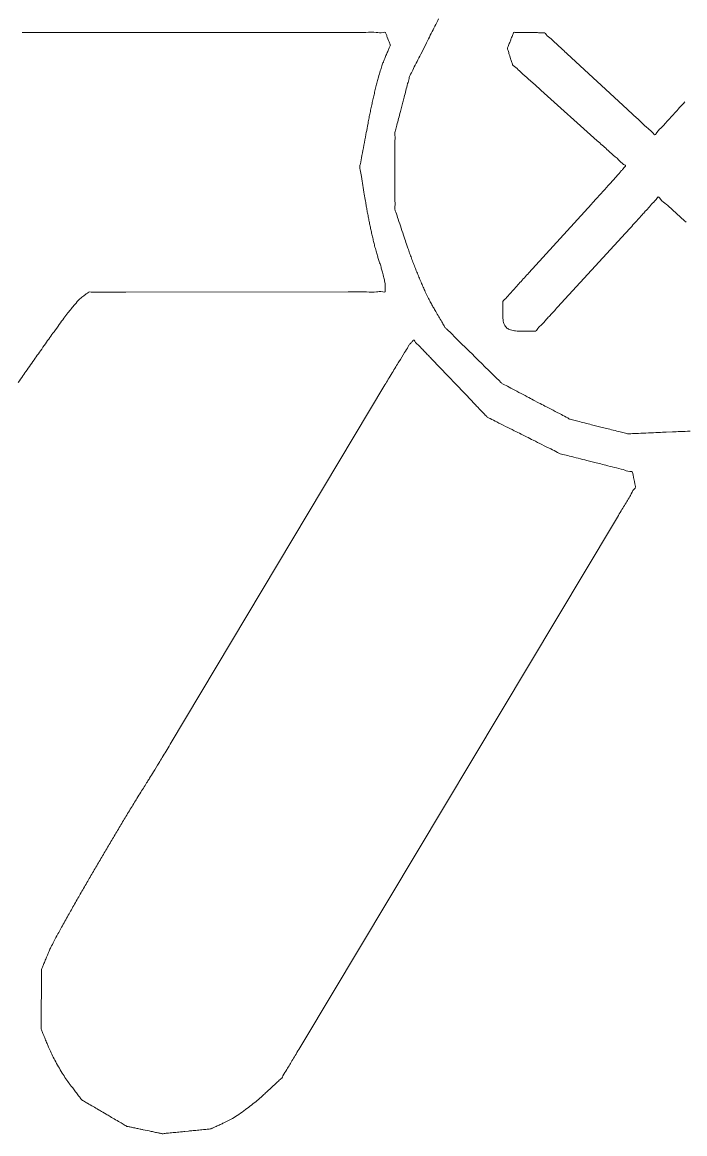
# Model space of a CAD drawing. Header units: millimetres. Extents: x 547 to 653, y 420 to 480.
# Drawn here: x 601.16 to 604.59, y 425.83 to 431.59 of the extents above; entities that cross this region are included whole.
import ezdxf

# ---------------------------------------------------------------- set-up
doc = ezdxf.new("R2010")
doc.units = ezdxf.units.MM

msp = doc.modelspace()

# ---------------------------------------------------------------- linework, layer by layer
at = {"color": 7, "linetype": 'Continuous', "lineweight": 15}
for p, q in [((602.8034, 431.5377), (601.1579, 431.5377)), ((603.7913, 431.5367), (603.7795, 431.5368)), ((603.0573, 431.496), (603.0507, 431.5132)), ((603.2501, 431.4757), (603.224, 431.4241)), ((603.6907, 431.4991), (603.6854, 431.4852)), ((603.6859, 431.4154), (603.6904, 431.4014)), ((604.2948, 431.1391), (603.9837, 431.4265)), ((603.8467, 431.2388), (604.1396, 430.9758)), ((603.1311, 431.175), (603.1185, 431.1266)), ((602.9479, 431.0509), (602.9511, 431.0678)), ((603.0905, 430.8341), (603.0905, 430.8045)), ((604.2426, 430.7949), (604.2392, 430.791)), ((604.1089, 430.6466), (603.7851, 430.2908)), ((604.3652, 430.5838), (604.3719, 430.5913)), ((603.9335, 430.1121), (604.2859, 430.4967)), ((603.1508, 430.439), (603.1557, 430.4246)), ((603.0397, 430.2174), (603.0397, 430.2238)), ((601.4837, 430.1769), (601.49, 430.1814)), ((601.6951, 430.1908), (602.8476, 430.1914)), ((603.6493, 430.0976), (603.6493, 430.082)), ((603.7514, 429.9883), (603.7691, 429.9883)), ((603.4866, 429.8734), (603.5085, 429.8519)), ((603.4904, 429.6248), (603.2825, 429.8423)), ((603.0385, 429.7097), (601.9249, 427.8456)), ((603.8092, 429.6312), (603.8355, 429.6174)), ((603.7723, 429.4404), (603.7443, 429.4544)), ((604.1373, 429.4963), (604.1869, 429.4838)), ((604.4969, 429.4645), (604.5289, 429.4659)), ((604.1347, 429.3052), (604.0861, 429.3176)), ((604.3321, 429.2093), (604.3281, 429.2292)), ((602.6179, 426.3065), (604.2232, 428.9892)), ((601.257, 426.5349), (601.2569, 426.5119)), ((601.5751, 425.9381), (601.5925, 425.9279)), ((602.2141, 425.8879), (602.2202, 425.8908)), ((601.7857, 425.8467), (601.8162, 425.8403)), ((602.0013, 425.8379), (602.0201, 425.8398))]:
    msp.add_line(p, q, dxfattribs=at)
for points in [[(603.3166, 431.6075), (603.3122, 431.5976), (603.3071, 431.5883), (603.3021, 431.5788)], [(602.8362, 431.5377), (602.8252, 431.5377), (602.8143, 431.5377), (602.8034, 431.5377)], [(602.8732, 431.5377), (602.8609, 431.5377), (602.8485, 431.5377), (602.8362, 431.5377)], [(602.9076, 431.5377), (602.8962, 431.5378), (602.8847, 431.5377), (602.8732, 431.5377)], [(602.9387, 431.5377), (602.9282, 431.5375), (602.9179, 431.5377), (602.9076, 431.5377)], [(602.9934, 431.5377), (602.9764, 431.5394), (602.9572, 431.5381), (602.9387, 431.5377)], [(603.0288, 431.5377), (603.0146, 431.5342), (603.0045, 431.5366), (602.9934, 431.5377)], [(603.0413, 431.5377), (603.0394, 431.5409), (603.0338, 431.539), (603.0288, 431.5377)], [(603.0423, 431.5353), (603.042, 431.5361), (603.0417, 431.537), (603.0413, 431.5377)], [(603.0446, 431.5291), (603.0438, 431.5311), (603.0429, 431.5331), (603.0423, 431.5353)], [(603.0477, 431.5212), (603.0467, 431.5238), (603.0457, 431.5265), (603.0446, 431.5291)], [(603.2833, 431.5416), (603.2771, 431.5291), (603.2708, 431.5167), (603.2645, 431.5043)], [(603.3021, 431.5788), (603.2957, 431.5665), (603.2895, 431.554), (603.2833, 431.5416)], [(603.7044, 431.5346), (603.7036, 431.5317), (603.7025, 431.5294), (603.7014, 431.5269)], [(603.7056, 431.5377), (603.7049, 431.5371), (603.7047, 431.5358), (603.7044, 431.5346)], [(603.7115, 431.5377), (603.7092, 431.5381), (603.7067, 431.5389), (603.7056, 431.5377)], [(603.7262, 431.5375), (603.7215, 431.5372), (603.7171, 431.5365), (603.7115, 431.5377)], [(603.7455, 431.5372), (603.739, 431.5374), (603.7324, 431.5378), (603.7262, 431.5375)], [(603.7647, 431.537), (603.7583, 431.5371), (603.752, 431.5371), (603.7455, 431.5372)], [(603.7795, 431.5368), (603.7745, 431.5369), (603.7696, 431.537), (603.7647, 431.537)], [(603.8061, 431.5365), (603.8012, 431.5366), (603.7962, 431.5366), (603.7913, 431.5367)], [(603.8253, 431.5363), (603.8189, 431.5363), (603.8125, 431.5364), (603.8061, 431.5365)], [(603.8445, 431.5361), (603.8382, 431.5363), (603.8317, 431.5363), (603.8253, 431.5363)], [(603.8593, 431.5359), (603.8542, 431.5356), (603.8494, 431.5359), (603.8445, 431.5361)], [(603.8652, 431.5358), (603.8634, 431.5363), (603.8613, 431.536), (603.8593, 431.5359)], [(603.8746, 431.5271), (603.8718, 431.5308), (603.8691, 431.5349), (603.8652, 431.5358)], [(603.0507, 431.5132), (603.0497, 431.5159), (603.0487, 431.5185), (603.0477, 431.5212)], [(603.0604, 431.4881), (603.0593, 431.4907), (603.0583, 431.4934), (603.0573, 431.496)], [(603.0634, 431.4801), (603.0625, 431.4828), (603.0614, 431.4854), (603.0604, 431.4881)], [(603.0658, 431.474), (603.0648, 431.476), (603.0642, 431.4781), (603.0634, 431.4801)], [(603.064, 431.465), (603.0654, 431.4672), (603.0671, 431.4694), (603.0667, 431.4715)], [(603.0667, 431.4715), (603.0666, 431.4723), (603.0661, 431.4732), (603.0658, 431.474)], [(603.2645, 431.5043), (603.2597, 431.4948), (603.2549, 431.4852), (603.2501, 431.4757)], [(603.6816, 431.4752), (603.6802, 431.4719), (603.6789, 431.4685), (603.6777, 431.4652)], [(603.6854, 431.4852), (603.6841, 431.4819), (603.6829, 431.4785), (603.6816, 431.4752)], [(603.6937, 431.5068), (603.6927, 431.5043), (603.6917, 431.5017), (603.6907, 431.4991)], [(603.6976, 431.5169), (603.6963, 431.5135), (603.695, 431.5102), (603.6937, 431.5068)], [(603.7014, 431.5269), (603.7, 431.5237), (603.6988, 431.5203), (603.6976, 431.5169)], [(603.9, 431.5037), (603.8913, 431.5109), (603.8823, 431.5173), (603.8746, 431.5271)], [(603.9368, 431.4697), (603.9246, 431.4812), (603.9126, 431.4933), (603.9, 431.5037)], [(603.0398, 431.4067), (603.0427, 431.4137), (603.0455, 431.4207), (603.0485, 431.4278)], [(603.0485, 431.4278), (603.0516, 431.4348), (603.0548, 431.4418), (603.0573, 431.4488)], [(603.0573, 431.4488), (603.0592, 431.4542), (603.0606, 431.4597), (603.064, 431.465)], [(603.224, 431.4241), (603.2178, 431.4117), (603.2115, 431.3992), (603.2052, 431.3868)], [(603.6736, 431.4544), (603.6735, 431.4533), (603.6741, 431.4523), (603.6746, 431.4512)], [(603.6747, 431.4575), (603.6742, 431.4564), (603.6736, 431.4554), (603.6736, 431.4544)], [(603.6746, 431.4512), (603.6757, 431.4486), (603.6763, 431.4461), (603.677, 431.4435)], [(603.6777, 431.4652), (603.6768, 431.4626), (603.6761, 431.46), (603.6747, 431.4575)], [(603.677, 431.4435), (603.678, 431.4401), (603.6791, 431.4367), (603.6802, 431.4333)], [(603.6802, 431.4333), (603.6813, 431.43), (603.6824, 431.4266), (603.6835, 431.4232)], [(603.6835, 431.4232), (603.6843, 431.4206), (603.6851, 431.418), (603.6859, 431.4154)], [(603.9596, 431.4487), (603.952, 431.4557), (603.9444, 431.4626), (603.9368, 431.4697)], [(603.9837, 431.4265), (603.9756, 431.4339), (603.9676, 431.4413), (603.9596, 431.4487)], [(603.0146, 431.3379), (603.0173, 431.3466), (603.02, 431.3554), (603.023, 431.3641)], [(603.023, 431.3641), (603.0253, 431.3708), (603.0277, 431.3774), (603.0303, 431.384)], [(603.0303, 431.384), (603.0312, 431.3861), (603.0321, 431.3883), (603.033, 431.3905)], [(603.033, 431.3905), (603.0353, 431.3959), (603.0376, 431.4013), (603.0398, 431.4067)], [(603.2052, 431.3868), (603.1989, 431.3744), (603.1925, 431.3621), (603.1864, 431.3496)], [(603.6904, 431.4014), (603.6914, 431.398), (603.6925, 431.3947), (603.6936, 431.3913)], [(603.6936, 431.3913), (603.6946, 431.3879), (603.6957, 431.3845), (603.6968, 431.3812)], [(603.6968, 431.3812), (603.6977, 431.3786), (603.6985, 431.376), (603.6993, 431.3734)], [(603.6993, 431.3734), (603.6996, 431.3723), (603.6998, 431.3712), (603.7003, 431.3703)], [(603.7003, 431.3703), (603.7019, 431.3664), (603.7061, 431.3641), (603.7099, 431.3616)], [(603.7099, 431.3616), (603.7201, 431.3548), (603.7277, 431.3464), (603.7358, 431.3383)], [(602.9989, 431.2817), (603.0011, 431.2899), (603.0033, 431.2981), (603.0055, 431.3063)], [(603.0055, 431.3063), (603.0084, 431.3169), (603.0115, 431.3274), (603.0146, 431.3379)], [(603.1634, 431.2987), (603.1613, 431.2896), (603.1588, 431.2808), (603.1564, 431.2718)], [(603.1662, 431.3095), (603.1649, 431.306), (603.1642, 431.3023), (603.1634, 431.2987)], [(603.1719, 431.3209), (603.1698, 431.3172), (603.1676, 431.3135), (603.1662, 431.3095)], [(603.1864, 431.3496), (603.1817, 431.34), (603.1772, 431.3303), (603.1719, 431.3209)], [(603.7358, 431.3383), (603.7477, 431.3266), (603.7608, 431.3157), (603.7735, 431.3045)], [(603.7735, 431.3045), (603.7813, 431.2976), (603.789, 431.2906), (603.7968, 431.2836)], [(602.9853, 431.2273), (602.9875, 431.2366), (602.9898, 431.2459), (602.9921, 431.2552)], [(602.9921, 431.2552), (602.9943, 431.264), (602.9966, 431.2729), (602.9989, 431.2817)], [(603.1564, 431.2718), (603.1532, 431.2602), (603.1503, 431.2485), (603.1473, 431.2369)], [(603.7968, 431.2836), (603.8049, 431.2762), (603.8132, 431.2689), (603.8214, 431.2615)], [(603.8214, 431.2615), (603.8298, 431.2539), (603.8383, 431.2463), (603.8467, 431.2388)], [(602.9731, 431.1748), (602.9751, 431.1836), (602.9771, 431.1925), (602.9792, 431.2014)], [(602.9792, 431.2014), (602.9812, 431.21), (602.9832, 431.2187), (602.9853, 431.2273)], [(603.1381, 431.2019), (603.1358, 431.1929), (603.1335, 431.184), (603.1311, 431.175)], [(603.1473, 431.2369), (603.1442, 431.2252), (603.1412, 431.2136), (603.1381, 431.2019)], [(602.9616, 431.121), (602.9634, 431.1299), (602.9653, 431.1388), (602.9672, 431.1477)], [(602.9672, 431.1477), (602.9691, 431.1568), (602.9711, 431.1658), (602.9731, 431.1748)], [(603.1185, 431.1266), (603.1155, 431.115), (603.1125, 431.1033), (603.1094, 431.0917)], [(604.3196, 431.1163), (604.3113, 431.1239), (604.303, 431.1315), (604.2948, 431.1391)], [(604.5664, 431.1475), (604.5577, 431.138), (604.549, 431.1284), (604.5403, 431.1189)], [(604.5932, 431.1769), (604.5843, 431.1671), (604.5754, 431.1573), (604.5664, 431.1475)], [(602.9511, 431.0678), (602.9528, 431.0766), (602.9544, 431.0855), (602.9562, 431.0943)], [(602.9562, 431.0943), (602.9579, 431.1032), (602.9597, 431.1121), (602.9616, 431.121)], [(603.1094, 431.0917), (603.1064, 431.08), (603.1032, 431.0684), (603.1003, 431.0567)], [(604.3436, 431.094), (604.3356, 431.1014), (604.3276, 431.1088), (604.3196, 431.1163)], [(604.3664, 431.073), (604.3588, 431.0802), (604.3512, 431.0871), (604.3436, 431.094)], [(604.4032, 431.039), (604.391, 431.0491), (604.3787, 431.0614), (604.3664, 431.073)], [(604.5156, 431.0919), (604.5023, 431.077), (604.4891, 431.061), (604.4757, 431.0482)], [(604.5403, 431.1189), (604.5321, 431.11), (604.5238, 431.1011), (604.5156, 431.0919)], [(602.94, 431.0086), (602.9426, 431.0227), (602.9453, 431.0368), (602.9479, 431.0509)], [(603.0905, 431.019), (603.0898, 431.0142), (603.0903, 431.0092), (603.0905, 431.0043)], [(603.0933, 431.0298), (603.0922, 431.0262), (603.091, 431.0227), (603.0905, 431.019)], [(603.1003, 431.0567), (603.0981, 431.0477), (603.096, 431.0387), (603.0933, 431.0298)], [(604.4286, 431.0156), (604.42, 431.0262), (604.4116, 431.0321), (604.4032, 431.039)], [(604.438, 431.0069), (604.435, 431.007), (604.4318, 431.0116), (604.4286, 431.0156)], [(604.4482, 431.0181), (604.4449, 431.0129), (604.4416, 431.0067), (604.438, 431.0069)], [(604.4757, 431.0482), (604.4665, 431.0394), (604.4572, 431.0321), (604.4482, 431.0181)], [(602.9193, 430.8985), (602.9224, 430.9168), (602.9261, 430.9352), (602.9296, 430.9535)], [(602.9296, 430.9535), (602.9332, 430.9719), (602.9365, 430.9902), (602.94, 431.0086)], [(603.0905, 430.9673), (603.0903, 430.9513), (603.0904, 430.9352), (603.0905, 430.9192)], [(603.0905, 431.0043), (603.0912, 430.9918), (603.0907, 430.9796), (603.0905, 430.9673)], [(604.1396, 430.9758), (604.148, 430.9682), (604.1564, 430.9606), (604.1649, 430.9531)], [(604.1649, 430.9531), (604.1731, 430.9457), (604.1814, 430.9383), (604.1895, 430.9309)], [(602.9114, 430.8562), (602.915, 430.8703), (602.917, 430.8844), (602.9193, 430.8985)], [(603.0905, 430.9192), (603.0906, 430.9031), (603.0905, 430.8871), (603.0905, 430.8711)], [(604.1895, 430.9309), (604.1972, 430.924), (604.2048, 430.917), (604.2128, 430.9101)], [(604.2128, 430.9101), (604.2258, 430.8988), (604.2399, 430.8876), (604.2505, 430.8762)], [(602.9082, 430.8392), (602.9082, 430.8449), (602.9099, 430.8505), (602.9114, 430.8562)], [(602.9105, 430.8251), (602.9095, 430.8298), (602.9082, 430.8345), (602.9082, 430.8392)], [(603.0905, 430.8711), (603.0905, 430.8588), (603.0905, 430.8464), (603.0905, 430.8341)], [(604.2505, 430.8762), (604.2577, 430.8684), (604.2633, 430.8605), (604.2764, 430.853)], [(604.2826, 430.8404), (604.279, 430.837), (604.2766, 430.8338), (604.2739, 430.8305)], [(604.2764, 430.853), (604.2812, 430.8502), (604.2871, 430.8475), (604.286, 430.8443)], [(604.286, 430.8443), (604.2856, 430.843), (604.284, 430.8417), (604.2826, 430.8404)], [(602.9164, 430.7898), (602.9147, 430.8016), (602.9132, 430.8133), (602.9105, 430.8251)], [(602.9241, 430.744), (602.9214, 430.7593), (602.9187, 430.7745), (602.9164, 430.7898)], [(603.0905, 430.8045), (603.0905, 430.7922), (603.0905, 430.7799), (603.0905, 430.7675)], [(604.2392, 430.791), (604.2338, 430.7849), (604.2284, 430.7789), (604.223, 430.7728)], [(604.2513, 430.8048), (604.2484, 430.8015), (604.2455, 430.7982), (604.2426, 430.7949)], [(604.2626, 430.8176), (604.2588, 430.8134), (604.2551, 430.8091), (604.2513, 430.8048)], [(604.2739, 430.8305), (604.2704, 430.8262), (604.2664, 430.8219), (604.2626, 430.8176)], [(602.9317, 430.6981), (602.9292, 430.7134), (602.9267, 430.7287), (602.9241, 430.744)], [(603.0905, 430.7675), (603.0905, 430.7515), (603.0906, 430.7355), (603.0905, 430.7194)], [(604.1961, 430.7429), (604.1841, 430.7296), (604.172, 430.7162), (604.1599, 430.7029)], [(604.223, 430.7728), (604.2141, 430.7629), (604.2051, 430.7529), (604.1961, 430.7429)], [(602.9376, 430.6628), (602.9356, 430.6746), (602.9336, 430.6863), (602.9317, 430.6981)], [(603.0905, 430.7194), (603.0904, 430.7034), (603.0902, 430.6873), (603.0905, 430.6714)], [(603.0905, 430.6714), (603.0907, 430.6591), (603.0912, 430.6468), (603.0905, 430.6344)], [(604.1355, 430.676), (604.1267, 430.6662), (604.1178, 430.6564), (604.1089, 430.6466)], [(604.1599, 430.7029), (604.1518, 430.6939), (604.1437, 430.6849), (604.1355, 430.676)], [(604.4322, 430.6581), (604.4378, 430.6637), (604.4435, 430.6687), (604.449, 430.6766)], [(604.449, 430.6766), (604.4512, 430.6798), (604.4534, 430.6834), (604.4557, 430.6841)], [(604.4557, 430.6841), (604.4593, 430.685), (604.4633, 430.6788), (604.4672, 430.6736)], [(604.4672, 430.6736), (604.4777, 430.6598), (604.4878, 430.6536), (604.498, 430.6457)], [(602.9399, 430.6487), (602.9391, 430.6534), (602.9383, 430.6581), (602.9376, 430.6628)], [(602.944, 430.6249), (602.9426, 430.6328), (602.9412, 430.6408), (602.9399, 430.6487)], [(602.9484, 430.6005), (602.9469, 430.6087), (602.9454, 430.6168), (602.944, 430.6249)], [(603.0905, 430.6344), (603.0902, 430.6294), (603.0897, 430.6244), (603.0905, 430.6196)], [(603.0905, 430.6196), (603.0913, 430.6146), (603.0934, 430.6099), (603.0953, 430.6051)], [(604.3719, 430.5913), (604.3775, 430.5975), (604.3831, 430.6037), (604.3887, 430.6098)], [(604.3887, 430.6098), (604.3959, 430.6178), (604.4032, 430.6257), (604.4104, 430.6339)], [(604.4104, 430.6339), (604.4177, 430.6422), (604.4249, 430.6507), (604.4322, 430.6581)], [(604.498, 430.6457), (604.5129, 430.6342), (604.5279, 430.619), (604.5429, 430.605)], [(602.9532, 430.5758), (602.9516, 430.584), (602.95, 430.5923), (602.9484, 430.6005)], [(602.9581, 430.5514), (602.9564, 430.5595), (602.9548, 430.5677), (602.9532, 430.5758)], [(602.9631, 430.5271), (602.9614, 430.5352), (602.9597, 430.5433), (602.9581, 430.5514)], [(603.0953, 430.6051), (603.1001, 430.5932), (603.1036, 430.5811), (603.1074, 430.569)], [(603.1074, 430.569), (603.1123, 430.5533), (603.1178, 430.5377), (603.1231, 430.5221)], [(604.318, 430.5318), (604.3269, 430.5416), (604.3358, 430.5514), (604.3447, 430.5612)], [(604.3447, 430.5612), (604.3516, 430.5688), (604.3584, 430.5763), (604.3652, 430.5838)], [(604.5429, 430.605), (604.5521, 430.5964), (604.5614, 430.5882), (604.5706, 430.5799)], [(604.5706, 430.5799), (604.5804, 430.5711), (604.5902, 430.5622), (604.5999, 430.5533)], [(602.9683, 430.5032), (602.9665, 430.5112), (602.9648, 430.5191), (602.9631, 430.5271)], [(602.974, 430.478), (602.972, 430.4864), (602.9701, 430.4948), (602.9683, 430.5032)], [(603.1231, 430.5221), (603.1284, 430.5065), (603.1336, 430.4908), (603.1388, 430.4751)], [(604.2859, 430.4967), (604.2966, 430.5084), (604.3073, 430.5201), (604.318, 430.5318)], [(602.9797, 430.4538), (602.9777, 430.4619), (602.9758, 430.4699), (602.974, 430.478)], [(602.9853, 430.431), (602.9834, 430.4386), (602.9815, 430.4462), (602.9797, 430.4538)], [(603.1388, 430.4751), (603.1428, 430.4631), (603.1468, 430.4511), (603.1508, 430.439)], [(602.9925, 430.4034), (602.99, 430.4126), (602.9876, 430.4218), (602.9853, 430.431)], [(602.9994, 430.3794), (602.997, 430.3874), (602.9947, 430.3954), (602.9925, 430.4034)], [(603.0057, 430.3598), (603.0035, 430.3663), (603.0014, 430.3728), (602.9994, 430.3794)], [(603.1557, 430.4246), (603.1585, 430.4161), (603.1614, 430.4077), (603.1644, 430.3992)], [(603.1644, 430.3992), (603.1674, 430.3905), (603.1706, 430.3817), (603.1738, 430.373)], [(603.0131, 430.3375), (603.0107, 430.345), (603.0081, 430.3524), (603.0057, 430.3598)], [(603.0199, 430.3153), (603.0177, 430.3228), (603.0155, 430.3302), (603.0131, 430.3375)], [(603.1738, 430.373), (603.177, 430.3641), (603.1803, 430.3552), (603.1837, 430.3463)], [(603.1837, 430.3463), (603.187, 430.3377), (603.1903, 430.329), (603.1937, 430.3204)], [(603.1937, 430.3204), (603.1971, 430.3118), (603.2005, 430.3032), (603.204, 430.2946)], [(603.026, 430.2939), (603.0241, 430.3011), (603.022, 430.3082), (603.0199, 430.3153)], [(603.0333, 430.2654), (603.0311, 430.275), (603.0286, 430.2845), (603.026, 430.2939)], [(603.038, 430.2422), (603.0367, 430.25), (603.0351, 430.2578), (603.0333, 430.2654)], [(603.204, 430.2946), (603.2075, 430.2861), (603.2109, 430.2776), (603.2145, 430.2691)], [(603.2145, 430.2691), (603.2182, 430.2602), (603.2219, 430.2514), (603.2257, 430.2426)], [(603.7616, 430.2651), (603.754, 430.2567), (603.7463, 430.2484), (603.7388, 430.24)], [(603.7851, 430.2908), (603.7773, 430.2822), (603.7694, 430.2737), (603.7616, 430.2651)], [(603.0397, 430.2264), (603.0396, 430.2317), (603.0389, 430.237), (603.038, 430.2422)], [(603.0397, 430.2238), (603.0397, 430.2247), (603.0397, 430.2256), (603.0397, 430.2264)], [(603.0397, 430.209), (603.0397, 430.2118), (603.0397, 430.2146), (603.0397, 430.2174)], [(603.0397, 430.2006), (603.0398, 430.2033), (603.0397, 430.2062), (603.0397, 430.209)], [(603.2257, 430.2426), (603.2294, 430.234), (603.2331, 430.2255), (603.2369, 430.2171)], [(603.2369, 430.2171), (603.2405, 430.209), (603.2441, 430.2009), (603.2478, 430.1929)], [(603.7172, 430.2164), (603.7053, 430.2037), (603.6929, 430.1912), (603.6823, 430.1781)], [(603.7388, 430.24), (603.7316, 430.2321), (603.7245, 430.2242), (603.7172, 430.2164)], [(601.4308, 430.127), (601.4392, 430.1368), (601.4477, 430.1463), (601.4569, 430.1551)], [(601.4569, 430.1551), (601.4632, 430.1612), (601.4699, 430.167), (601.477, 430.1721)], [(601.477, 430.1721), (601.4776, 430.1725), (601.4782, 430.173), (601.4789, 430.1735)], [(601.4789, 430.1735), (601.4805, 430.1746), (601.4821, 430.1758), (601.4837, 430.1769)], [(601.49, 430.1814), (601.4921, 430.1829), (601.4942, 430.1844), (601.4963, 430.1859)], [(601.4963, 430.1859), (601.4979, 430.187), (601.4995, 430.1881), (601.5011, 430.1894)], [(601.5011, 430.1894), (601.5017, 430.1898), (601.5023, 430.1904), (601.503, 430.1907)], [(601.503, 430.1907), (601.5064, 430.1927), (601.5107, 430.1915), (601.5149, 430.1907)], [(601.5149, 430.1907), (601.5267, 430.1887), (601.5373, 430.1901), (601.5482, 430.1908)], [(601.5482, 430.1908), (601.5648, 430.1918), (601.582, 430.191), (601.5991, 430.1908)], [(601.5991, 430.1908), (601.6089, 430.1907), (601.6187, 430.1908), (601.6284, 430.1908)], [(601.6284, 430.1908), (601.6391, 430.1908), (601.6499, 430.1908), (601.6606, 430.1908)], [(601.6606, 430.1908), (601.6721, 430.1908), (601.6836, 430.1908), (601.6951, 430.1908)], [(602.8476, 430.1914), (602.8591, 430.1914), (602.8706, 430.1915), (602.8821, 430.1914)], [(602.8821, 430.1914), (602.8929, 430.1914), (602.9036, 430.1914), (602.9143, 430.1915)], [(602.9143, 430.1915), (602.924, 430.1915), (602.9337, 430.1917), (602.9437, 430.1915)], [(602.9437, 430.1915), (602.961, 430.1911), (602.9793, 430.1898), (602.9946, 430.1915)], [(602.9946, 430.1915), (603.0045, 430.1926), (603.0132, 430.195), (603.0278, 430.1915)], [(603.0278, 430.1915), (603.033, 430.1903), (603.039, 430.1883), (603.0397, 430.1915)], [(603.0397, 430.1941), (603.0396, 430.1964), (603.0397, 430.1985), (603.0397, 430.2006)], [(603.0397, 430.1915), (603.0399, 430.1922), (603.0398, 430.1932), (603.0397, 430.1941)], [(603.2478, 430.1929), (603.2522, 430.1834), (603.2567, 430.174), (603.2613, 430.1646)], [(603.2613, 430.1646), (603.2654, 430.1562), (603.2696, 430.1479), (603.2739, 430.1396)], [(603.6583, 430.1517), (603.6544, 430.1488), (603.6501, 430.146), (603.6493, 430.1419)], [(603.6823, 430.1781), (603.675, 430.169), (603.6685, 430.1596), (603.6583, 430.1517)], [(601.3952, 430.083), (601.4067, 430.0979), (601.4185, 430.1127), (601.4308, 430.127)], [(603.2739, 430.1396), (603.2776, 430.1326), (603.2815, 430.1257), (603.2854, 430.1188)], [(603.2854, 430.1188), (603.287, 430.116), (603.2886, 430.1133), (603.2902, 430.1106)], [(603.2902, 430.1106), (603.2942, 430.1037), (603.2982, 430.0969), (603.3022, 430.0901)], [(603.3022, 430.0901), (603.3074, 430.0812), (603.3126, 430.0723), (603.3177, 430.0634)], [(603.6493, 430.1419), (603.6491, 430.1405), (603.6492, 430.139), (603.6493, 430.1375)], [(603.6493, 430.1264), (603.6492, 430.1216), (603.6493, 430.1168), (603.6493, 430.112)], [(603.6493, 430.1375), (603.6495, 430.1337), (603.6494, 430.1301), (603.6493, 430.1264)], [(603.6493, 430.112), (603.6493, 430.1072), (603.6493, 430.1024), (603.6493, 430.0976)], [(603.8947, 430.0699), (603.9011, 430.0768), (603.9074, 430.0838), (603.9138, 430.0907)], [(603.9138, 430.0907), (603.9203, 430.0979), (603.9269, 430.105), (603.9335, 430.1121)], [(601.3503, 430.0233), (601.3583, 430.0341), (601.3663, 430.0449), (601.3743, 430.0556)], [(601.3743, 430.0556), (601.3812, 430.0648), (601.3882, 430.0739), (601.3952, 430.083)], [(603.3177, 430.0634), (603.3229, 430.0545), (603.328, 430.0455), (603.3333, 430.0367)], [(603.3333, 430.0367), (603.3373, 430.0299), (603.3415, 430.0232), (603.3453, 430.0162)], [(603.6493, 430.082), (603.6493, 430.0704), (603.6497, 430.0587), (603.6512, 430.0471)], [(603.6512, 430.0471), (603.6524, 430.0383), (603.6542, 430.0296), (603.658, 430.0217)], [(603.8473, 430.0184), (603.8575, 430.0281), (603.8669, 430.0394), (603.8766, 430.0502)], [(603.8766, 430.0502), (603.8826, 430.0569), (603.8886, 430.0634), (603.8947, 430.0699)], [(601.3014, 429.9557), (601.3085, 429.9657), (601.3157, 429.9756), (601.3228, 429.9855)], [(601.3228, 429.9855), (601.3319, 429.9982), (601.3411, 430.0108), (601.3503, 430.0233)], [(603.3453, 430.0162), (603.3468, 430.0134), (603.3482, 430.0105), (603.35, 430.008)], [(603.35, 430.008), (603.353, 430.0039), (603.3571, 430.0006), (603.361, 429.9972)], [(603.361, 429.9972), (603.3707, 429.9887), (603.3794, 429.9794), (603.3883, 429.9703)], [(603.658, 430.0217), (603.6611, 430.0151), (603.6656, 430.009), (603.6711, 430.0045)], [(603.6711, 430.0045), (603.6766, 430), (603.6832, 429.997), (603.6899, 429.9948)], [(603.6899, 429.9948), (603.6985, 429.992), (603.7074, 429.9906), (603.7163, 429.9898)], [(603.7163, 429.9898), (603.728, 429.9886), (603.7397, 429.9883), (603.7514, 429.9883)], [(603.7691, 429.9883), (603.7746, 429.9883), (603.7801, 429.9884), (603.7856, 429.9883)], [(603.7856, 429.9883), (603.7911, 429.9883), (603.7966, 429.9882), (603.802, 429.9883)], [(603.802, 429.9883), (603.8062, 429.9884), (603.8103, 429.9887), (603.8146, 429.9883)], [(603.8146, 429.9883), (603.8164, 429.9882), (603.8182, 429.9879), (603.8197, 429.9883)], [(603.8197, 429.9883), (603.823, 429.9892), (603.825, 429.993), (603.8272, 429.9965)], [(603.8272, 429.9965), (603.8331, 430.0057), (603.8404, 430.0117), (603.8473, 430.0184)], [(601.2524, 429.8867), (601.2609, 429.8988), (601.2694, 429.9108), (601.2779, 429.9228)], [(601.2779, 429.9228), (601.2857, 429.9338), (601.2936, 429.9448), (601.3014, 429.9557)], [(603.1678, 429.9209), (603.1645, 429.9172), (603.162, 429.9128), (603.1595, 429.9085)], [(603.1692, 429.9225), (603.1687, 429.922), (603.1682, 429.9215), (603.1678, 429.9209)], [(603.1727, 429.9265), (603.1715, 429.9252), (603.1704, 429.9238), (603.1692, 429.9225)], [(603.1773, 429.9317), (603.1758, 429.9299), (603.1742, 429.9282), (603.1727, 429.9265)], [(603.1819, 429.9369), (603.1804, 429.9352), (603.1789, 429.9334), (603.1773, 429.9317)], [(603.1855, 429.9408), (603.1843, 429.9393), (603.1831, 429.9381), (603.1819, 429.9369)], [(603.1869, 429.9424), (603.1864, 429.9421), (603.1859, 429.9415), (603.1855, 429.9408)], [(603.1932, 429.9358), (603.1911, 429.9394), (603.1889, 429.9439), (603.1869, 429.9424)], [(603.2101, 429.9181), (603.2045, 429.9229), (603.1989, 429.9262), (603.1932, 429.9358)], [(603.2347, 429.8924), (603.2265, 429.9013), (603.2183, 429.9112), (603.2101, 429.9181)], [(603.3883, 429.9703), (603.3999, 429.9584), (603.4119, 429.9469), (603.4238, 429.9353)], [(603.4238, 429.9353), (603.4357, 429.9237), (603.4475, 429.912), (603.4593, 429.9003)], [(601.2307, 429.8558), (601.2379, 429.8662), (601.2451, 429.8764), (601.2524, 429.8867)], [(603.1404, 429.8777), (603.1305, 429.862), (603.1209, 429.846), (603.1113, 429.83)], [(603.1595, 429.9085), (603.1533, 429.898), (603.1468, 429.8879), (603.1404, 429.8777)], [(603.2499, 429.8765), (603.2449, 429.8817), (603.2398, 429.8868), (603.2347, 429.8924)], [(603.266, 429.8596), (603.2606, 429.8652), (603.2553, 429.8709), (603.2499, 429.8765)], [(603.2825, 429.8423), (603.277, 429.8481), (603.2715, 429.8538), (603.266, 429.8596)], [(603.4593, 429.9003), (603.4684, 429.8914), (603.4775, 429.8824), (603.4866, 429.8734)], [(601.1827, 429.7874), (601.191, 429.7992), (601.1992, 429.811), (601.2075, 429.8228)], [(601.2075, 429.8228), (601.2152, 429.8338), (601.2229, 429.8448), (601.2307, 429.8558)], [(603.0947, 429.8027), (603.0885, 429.7925), (603.0823, 429.7823), (603.0762, 429.7721)], [(603.1113, 429.83), (603.1057, 429.8209), (603.1002, 429.8118), (603.0947, 429.8027)], [(603.5085, 429.8519), (603.5176, 429.843), (603.5267, 429.834), (603.5358, 429.825)], [(603.5358, 429.825), (603.5477, 429.8134), (603.5595, 429.8018), (603.5713, 429.7901)], [(601.1377, 429.7227), (601.1454, 429.7338), (601.1531, 429.7449), (601.1608, 429.7559)], [(601.1608, 429.7559), (601.1681, 429.7664), (601.1754, 429.7769), (601.1827, 429.7874)], [(603.0762, 429.7721), (603.0694, 429.7609), (603.0626, 429.7497), (603.0558, 429.7385)], [(603.5713, 429.7901), (603.5831, 429.7783), (603.5949, 429.7665), (603.6069, 429.7551)], [(603.6069, 429.7551), (603.6161, 429.7463), (603.6255, 429.7377), (603.6342, 429.7282)], [(603.0558, 429.7385), (603.0501, 429.7289), (603.0443, 429.7193), (603.0385, 429.7097)], [(603.6342, 429.7282), (603.6377, 429.7244), (603.641, 429.7204), (603.6451, 429.7174)], [(603.6451, 429.7174), (603.6491, 429.7145), (603.6537, 429.7126), (603.6582, 429.7105)], [(603.6582, 429.7105), (603.6696, 429.7053), (603.6802, 429.6992), (603.6911, 429.6933)], [(603.6911, 429.6933), (603.7051, 429.6856), (603.7195, 429.6783), (603.7337, 429.6709)], [(603.7337, 429.6709), (603.748, 429.6634), (603.7622, 429.6559), (603.7764, 429.6484)], [(603.7764, 429.6484), (603.7873, 429.6427), (603.7983, 429.6369), (603.8092, 429.6312)], [(603.5065, 429.6079), (603.5011, 429.6135), (603.4958, 429.6191), (603.4904, 429.6248)], [(603.5217, 429.592), (603.5166, 429.5973), (603.5116, 429.6026), (603.5065, 429.6079)], [(603.5463, 429.5662), (603.538, 429.5747), (603.5299, 429.5834), (603.5217, 429.592)], [(603.8355, 429.6174), (603.8464, 429.6116), (603.8574, 429.6059), (603.8683, 429.6001)], [(603.8683, 429.6001), (603.8825, 429.5927), (603.8968, 429.5853), (603.911, 429.5777)], [(603.911, 429.5777), (603.9252, 429.5702), (603.9393, 429.5625), (603.9536, 429.5553)], [(603.5632, 429.5485), (603.5578, 429.5547), (603.552, 429.5604), (603.5463, 429.5662)], [(603.5695, 429.5419), (603.5672, 429.5438), (603.5652, 429.5462), (603.5632, 429.5485)], [(603.5835, 429.5349), (603.5786, 429.5369), (603.5735, 429.5387), (603.5695, 429.5419)], [(603.6185, 429.5174), (603.607, 429.5235), (603.5958, 429.5299), (603.5835, 429.5349)], [(603.6639, 429.4946), (603.6487, 429.5021), (603.6334, 429.5095), (603.6185, 429.5174)], [(603.9536, 429.5553), (603.9646, 429.5497), (603.9757, 429.5444), (603.9865, 429.5381)], [(603.9865, 429.5381), (603.9907, 429.5355), (603.995, 429.5328), (603.9996, 429.5312)], [(603.9996, 429.5312), (604.0031, 429.5299), (604.0069, 429.5292), (604.0106, 429.5284)], [(604.0106, 429.5284), (604.0199, 429.5264), (604.029, 429.5238), (604.0381, 429.5214)], [(604.0381, 429.5214), (604.05, 429.5183), (604.062, 429.5153), (604.0739, 429.5123)], [(604.0739, 429.5123), (604.0859, 429.5094), (604.0978, 429.5063), (604.1097, 429.5033)], [(603.7094, 429.4719), (603.6942, 429.4795), (603.6791, 429.4871), (603.6639, 429.4946)], [(603.7443, 429.4544), (603.7327, 429.4602), (603.721, 429.466), (603.7094, 429.4719)], [(604.1097, 429.5033), (604.1189, 429.501), (604.1281, 429.4986), (604.1373, 429.4963)], [(604.1869, 429.4838), (604.1988, 429.4808), (604.2107, 429.4778), (604.2227, 429.4747)], [(604.2227, 429.4747), (604.2346, 429.4717), (604.2465, 429.4685), (604.2585, 429.4657)], [(604.2585, 429.4657), (604.2677, 429.4635), (604.2769, 429.4615), (604.286, 429.4587)], [(604.286, 429.4587), (604.2897, 429.4576), (604.2933, 429.4564), (604.297, 429.4559)], [(604.297, 429.4559), (604.3023, 429.4553), (604.3076, 429.456), (604.313, 429.4566)], [(604.313, 429.4566), (604.3264, 429.458), (604.3397, 429.458), (604.353, 429.4583)], [(604.353, 429.4583), (604.3703, 429.4588), (604.3876, 429.4597), (604.405, 429.4606)], [(604.405, 429.4606), (604.4223, 429.4614), (604.4396, 429.4621), (604.4569, 429.4628)], [(604.4569, 429.4628), (604.4703, 429.4634), (604.4836, 429.464), (604.4969, 429.4645)], [(604.5289, 429.4659), (604.5422, 429.4665), (604.5556, 429.467), (604.5689, 429.4676)], [(604.5689, 429.4676), (604.5862, 429.4684), (604.6035, 429.4692), (604.6209, 429.4699)], [(603.8072, 429.4229), (603.7956, 429.4287), (603.7839, 429.4345), (603.7723, 429.4404)], [(603.8527, 429.4001), (603.8375, 429.4077), (603.8224, 429.4153), (603.8072, 429.4229)], [(603.8981, 429.3773), (603.8829, 429.3847), (603.8678, 429.3925), (603.8527, 429.4001)], [(603.9331, 429.3598), (603.9216, 429.3662), (603.9098, 429.3716), (603.8981, 429.3773)], [(603.9471, 429.3528), (603.9422, 429.3546), (603.9377, 429.3573), (603.9331, 429.3598)], [(603.961, 429.3493), (603.9563, 429.3503), (603.9515, 429.3512), (603.9471, 429.3528)], [(603.9957, 429.3405), (603.9842, 429.3435), (603.9727, 429.3468), (603.961, 429.3493)], [(604.0409, 429.329), (604.0258, 429.3328), (604.0107, 429.3365), (603.9957, 429.3405)], [(604.0861, 429.3176), (604.071, 429.3214), (604.056, 429.3252), (604.0409, 429.329)], [(604.1486, 429.3017), (604.144, 429.3029), (604.1394, 429.304), (604.1347, 429.3052)], [(604.1834, 429.2929), (604.1719, 429.2959), (604.1602, 429.2988), (604.1486, 429.3017)], [(604.2286, 429.2814), (604.2132, 429.285), (604.1984, 429.289), (604.1834, 429.2929)], [(604.2738, 429.27), (604.2598, 429.2748), (604.2439, 429.2779), (604.2286, 429.2814)], [(604.3085, 429.2611), (604.2941, 429.2614), (604.2845, 429.2662), (604.2738, 429.27)], [(604.3224, 429.2576), (604.3209, 429.2617), (604.3143, 429.2611), (604.3085, 429.2611)], [(604.323, 429.2548), (604.3228, 429.2558), (604.3227, 429.2568), (604.3224, 429.2576)], [(604.3244, 429.2477), (604.3239, 429.25), (604.3233, 429.2523), (604.323, 429.2548)], [(604.3263, 429.2384), (604.3257, 429.2415), (604.3251, 429.2446), (604.3244, 429.2477)], [(604.3281, 429.2292), (604.3275, 429.2323), (604.3269, 429.2353), (604.3263, 429.2384)], [(604.3114, 429.1367), (604.317, 429.1477), (604.3216, 429.159), (604.331, 429.1694)], [(604.331, 429.1694), (604.3343, 429.173), (604.3381, 429.1766), (604.3378, 429.1808)], [(604.334, 429.2), (604.3333, 429.2031), (604.3327, 429.2062), (604.3321, 429.2093)], [(604.3358, 429.1908), (604.3352, 429.1939), (604.3346, 429.197), (604.334, 429.2)], [(604.3372, 429.1837), (604.3367, 429.1861), (604.3363, 429.1884), (604.3358, 429.1908)], [(604.3378, 429.1808), (604.3377, 429.1818), (604.3375, 429.1827), (604.3372, 429.1837)], [(604.2805, 429.085), (604.2911, 429.1022), (604.3025, 429.1192), (604.3114, 429.1367)], [(604.2441, 429.0242), (604.2505, 429.0348), (604.2569, 429.0455), (604.2632, 429.0562)], [(604.2632, 429.0562), (604.2689, 429.0658), (604.2746, 429.0754), (604.2805, 429.085)], [(604.2232, 428.9892), (604.2301, 429.0009), (604.2371, 429.0125), (604.2441, 429.0242)], [(601.9249, 427.8456), (601.9177, 427.8337), (601.9106, 427.8218), (601.9035, 427.81)], [(601.9035, 427.81), (601.897, 427.7992), (601.8905, 427.7884), (601.8839, 427.7775)], [(601.8663, 427.7484), (601.8571, 427.733), (601.8478, 427.7177), (601.8385, 427.7024)], [(601.8839, 427.7775), (601.8781, 427.7678), (601.8722, 427.7581), (601.8663, 427.7484)], [(601.8185, 427.6698), (601.8148, 427.6637), (601.811, 427.6576), (601.8072, 427.6515)], [(601.8385, 427.7024), (601.8319, 427.6915), (601.8252, 427.6806), (601.8185, 427.6698)], [(601.7906, 427.6257), (601.7846, 427.6162), (601.7785, 427.6065), (601.7725, 427.5969)], [(601.8072, 427.6515), (601.8017, 427.6429), (601.7961, 427.6343), (601.7906, 427.6257)], [(601.753, 427.5655), (601.7473, 427.5563), (601.7417, 427.5471), (601.736, 427.5379)], [(601.7725, 427.5969), (601.766, 427.5865), (601.7595, 427.576), (601.753, 427.5655)], [(601.7183, 427.509), (601.7122, 427.4989), (601.7061, 427.4888), (601.7, 427.4787)], [(601.736, 427.5379), (601.7301, 427.5283), (601.7242, 427.5186), (601.7183, 427.509)], [(601.6829, 427.4504), (601.6771, 427.4407), (601.6713, 427.431), (601.6654, 427.4213)], [(601.7, 427.4787), (601.6943, 427.4693), (601.6886, 427.4598), (601.6829, 427.4504)], [(601.6476, 427.3915), (601.6419, 427.3819), (601.6362, 427.3723), (601.6305, 427.3627)], [(601.6654, 427.4213), (601.6595, 427.4114), (601.6536, 427.4015), (601.6476, 427.3915)], [(601.6132, 427.3335), (601.6074, 427.3237), (601.6016, 427.3139), (601.5958, 427.304)], [(601.6305, 427.3627), (601.6247, 427.353), (601.619, 427.3433), (601.6132, 427.3335)], [(601.5786, 427.2749), (601.5729, 427.2651), (601.5671, 427.2554), (601.5614, 427.2456)], [(601.5958, 427.304), (601.59, 427.2943), (601.5843, 427.2846), (601.5786, 427.2749)], [(601.5443, 427.2163), (601.5385, 427.2065), (601.5328, 427.1966), (601.5271, 427.1868)], [(601.5614, 427.2456), (601.5557, 427.2358), (601.55, 427.2261), (601.5443, 427.2163)], [(601.51, 427.1574), (601.5044, 427.1477), (601.4988, 427.138), (601.4932, 427.1284)], [(601.5271, 427.1868), (601.5214, 427.177), (601.5157, 427.1672), (601.51, 427.1574)], [(601.4759, 427.0984), (601.4703, 427.0886), (601.4646, 427.0788), (601.459, 427.069)], [(601.4932, 427.1284), (601.4874, 427.1184), (601.4817, 427.1084), (601.4759, 427.0984)], [(601.4426, 427.0402), (601.4367, 427.03), (601.4309, 427.0198), (601.4251, 427.0095)], [(601.459, 427.069), (601.4535, 427.0594), (601.448, 427.0498), (601.4426, 427.0402)], [(601.4084, 426.98), (601.4031, 426.9706), (601.3978, 426.9611), (601.3924, 426.9517)], [(601.4251, 427.0095), (601.4195, 426.9997), (601.414, 426.9899), (601.4084, 426.98)], [(601.3746, 426.9197), (601.3691, 426.9098), (601.3636, 426.8999), (601.3581, 426.89)], [(601.3924, 426.9517), (601.3865, 426.941), (601.3805, 426.9304), (601.3746, 426.9197)], [(601.3432, 426.8627), (601.3362, 426.8497), (601.3292, 426.8366), (601.3223, 426.8235)], [(601.3581, 426.89), (601.3531, 426.8809), (601.3482, 426.8718), (601.3432, 426.8627)], [(601.3223, 426.8235), (601.3169, 426.8134), (601.3117, 426.8032), (601.3066, 426.793)], [(601.2868, 426.748), (601.2837, 426.7405), (601.2806, 426.733), (601.2774, 426.7255)], [(601.294, 426.7653), (601.2916, 426.7595), (601.2892, 426.7537), (601.2868, 426.748)], [(601.2969, 426.7722), (601.2959, 426.7699), (601.295, 426.7676), (601.294, 426.7653)], [(601.3066, 426.793), (601.3032, 426.7861), (601.2999, 426.7792), (601.2969, 426.7722)], [(601.268, 426.703), (601.2657, 426.6972), (601.2635, 426.6914), (601.2608, 426.6857)], [(601.2774, 426.7255), (601.2742, 426.718), (601.271, 426.7105), (601.268, 426.703)], [(601.2579, 426.6787), (601.257, 426.6751), (601.2575, 426.6711), (601.2578, 426.6672)], [(601.2576, 426.6385), (601.2572, 426.6261), (601.2574, 426.6135), (601.2574, 426.6011)], [(601.2578, 426.6672), (601.2586, 426.6575), (601.2579, 426.648), (601.2576, 426.6385)], [(601.2608, 426.6857), (601.2597, 426.6834), (601.2585, 426.6811), (601.2579, 426.6787)], [(601.2574, 426.6011), (601.2574, 426.5886), (601.2573, 426.5761), (601.2572, 426.5636)], [(601.2572, 426.5636), (601.2571, 426.5541), (601.2571, 426.5445), (601.257, 426.5349)], [(601.2567, 426.4831), (601.2567, 426.4706), (601.2567, 426.4582), (601.2565, 426.4457)], [(601.2569, 426.5119), (601.2569, 426.5023), (601.2568, 426.4927), (601.2567, 426.4831)], [(601.2565, 426.4457), (601.2564, 426.4332), (601.2561, 426.4207), (601.2563, 426.4083)], [(601.2563, 426.4083), (601.2565, 426.3987), (601.257, 426.3892), (601.2561, 426.3795)], [(601.2561, 426.3795), (601.2558, 426.3756), (601.2552, 426.3716), (601.2561, 426.368)], [(601.2561, 426.368), (601.2567, 426.3654), (601.258, 426.363), (601.2592, 426.3606)], [(601.2592, 426.3606), (601.2621, 426.3545), (601.2644, 426.3483), (601.2669, 426.3421)], [(601.2669, 426.3421), (601.2701, 426.3341), (601.2735, 426.3261), (601.2769, 426.3181)], [(601.2769, 426.3181), (601.2803, 426.3101), (601.2836, 426.3021), (601.287, 426.294)], [(601.287, 426.294), (601.2895, 426.2879), (601.2921, 426.2817), (601.2947, 426.2756)], [(602.597, 426.2715), (602.6039, 426.2832), (602.6109, 426.2948), (602.6179, 426.3065)], [(601.2947, 426.2756), (601.2957, 426.2731), (601.2967, 426.2706), (601.2978, 426.2682)], [(601.2978, 426.2682), (601.302, 426.2583), (601.3064, 426.2486), (601.311, 426.2389)], [(601.311, 426.2389), (601.3162, 426.2281), (601.3217, 426.2174), (601.3273, 426.2069)], [(602.5605, 426.2106), (602.5662, 426.2203), (602.572, 426.2299), (602.5778, 426.2395)], [(602.5778, 426.2395), (602.5842, 426.2502), (602.5906, 426.2609), (602.597, 426.2715)], [(601.3273, 426.2069), (601.3332, 426.1957), (601.3393, 426.1847), (601.3456, 426.1738)], [(601.3456, 426.1738), (601.3519, 426.1628), (601.3584, 426.1518), (601.3651, 426.141)], [(602.5296, 426.159), (602.5402, 426.176), (602.5503, 426.1934), (602.5605, 426.2106)], [(601.3651, 426.141), (601.3714, 426.1308), (601.3779, 426.1208), (601.3846, 426.1108)], [(601.3846, 426.1108), (601.3905, 426.1021), (601.3967, 426.0934), (601.4031, 426.085)], [(602.4958, 426.108), (602.4984, 426.1102), (602.501, 426.1123), (602.5032, 426.1148)], [(602.5032, 426.1148), (602.506, 426.1182), (602.508, 426.1223), (602.51, 426.1263)], [(602.51, 426.1263), (602.5159, 426.1377), (602.5229, 426.1483), (602.5296, 426.159)], [(601.4031, 426.085), (601.4046, 426.0829), (601.4062, 426.0809), (601.4078, 426.0788)], [(601.4078, 426.0788), (601.4117, 426.0737), (601.4156, 426.0685), (601.4195, 426.0634)], [(601.4195, 426.0634), (601.4246, 426.0567), (601.4298, 426.05), (601.4348, 426.0433)], [(602.4291, 426.0464), (602.4371, 426.0538), (602.4451, 426.0613), (602.4532, 426.0686)], [(602.4532, 426.0686), (602.4612, 426.076), (602.4693, 426.0834), (602.4772, 426.0909)], [(602.4772, 426.0909), (602.4833, 426.0966), (602.4893, 426.1025), (602.4958, 426.108)], [(601.4348, 426.0433), (601.4399, 426.0366), (601.4449, 426.0298), (601.4502, 426.0233)], [(601.4502, 426.0233), (601.4542, 426.0182), (601.4583, 426.0133), (601.4619, 426.0078)], [(601.4619, 426.0078), (601.4634, 426.0056), (601.4648, 426.0034), (601.4666, 426.0017)], [(601.4666, 426.0017), (601.469, 425.9994), (601.4722, 425.9981), (601.4753, 425.9966)], [(601.4753, 425.9966), (601.483, 425.9928), (601.4899, 425.9882), (601.497, 425.9838)], [(602.3463, 425.9744), (602.3564, 425.9823), (602.3663, 425.9903), (602.376, 425.9985)], [(602.376, 425.9985), (602.3852, 426.0063), (602.3942, 426.0143), (602.4031, 426.0225)], [(602.4031, 426.0225), (602.4056, 426.0247), (602.4081, 426.027), (602.4105, 426.0293)], [(602.4105, 426.0293), (602.4167, 426.035), (602.4229, 426.0407), (602.4291, 426.0464)], [(601.497, 425.9838), (601.5062, 425.9781), (601.5158, 425.9728), (601.5252, 425.9673)], [(601.5252, 425.9673), (601.5347, 425.9619), (601.544, 425.9563), (601.5534, 425.9508)], [(601.5534, 425.9508), (601.5607, 425.9465), (601.5679, 425.9423), (601.5751, 425.9381)], [(602.2804, 425.9264), (602.2923, 425.9344), (602.3041, 425.9426), (602.3156, 425.9511)], [(602.3156, 425.9511), (602.326, 425.9587), (602.3362, 425.9665), (602.3463, 425.9744)], [(601.5925, 425.9279), (601.5997, 425.9237), (601.607, 425.9194), (601.6142, 425.9152)], [(601.6142, 425.9152), (601.6236, 425.9097), (601.633, 425.9042), (601.6424, 425.8986)], [(601.6424, 425.8986), (601.6518, 425.8931), (601.6611, 425.8874), (601.6706, 425.8821)], [(601.6706, 425.8821), (601.6779, 425.878), (601.6853, 425.8742), (601.6923, 425.8694)], [(602.1788, 425.8711), (602.1855, 425.8743), (602.1921, 425.8774), (602.1988, 425.8806)], [(602.1988, 425.8806), (602.2039, 425.883), (602.209, 425.8854), (602.2141, 425.8879)], [(602.2202, 425.8908), (602.2295, 425.8956), (602.2388, 425.9005), (602.2479, 425.9058)], [(602.2479, 425.9058), (602.259, 425.9122), (602.2698, 425.9192), (602.2804, 425.9264)], [(601.6923, 425.8694), (601.6951, 425.8675), (601.6979, 425.8654), (601.701, 425.8643)], [(601.701, 425.8643), (601.7032, 425.8636), (601.7055, 425.8633), (601.7078, 425.8629)], [(601.7078, 425.8629), (601.7135, 425.862), (601.7191, 425.8606), (601.7247, 425.8594)], [(601.7247, 425.8594), (601.732, 425.8577), (601.7394, 425.8563), (601.7468, 425.8548)], [(601.7468, 425.8548), (601.7541, 425.8533), (601.7614, 425.8517), (601.7688, 425.8502)], [(601.7688, 425.8502), (601.7744, 425.849), (601.7801, 425.8478), (601.7857, 425.8467)], [(601.8162, 425.8403), (601.8236, 425.8388), (601.8309, 425.8373), (601.8383, 425.8357)], [(601.8383, 425.8357), (601.8456, 425.8341), (601.8529, 425.8325), (601.8603, 425.8311)], [(601.8603, 425.8311), (601.8659, 425.83), (601.8716, 425.829), (601.8772, 425.8276)], [(601.8772, 425.8276), (601.8795, 425.827), (601.8817, 425.8263), (601.884, 425.8262)], [(601.884, 425.8262), (601.8871, 425.8259), (601.8903, 425.8266), (601.8934, 425.8271)], [(601.8934, 425.8271), (601.9012, 425.8284), (601.909, 425.8288), (601.9169, 425.8295)], [(601.9169, 425.8295), (601.927, 425.8303), (601.9372, 425.8314), (601.9474, 425.8325)], [(601.9474, 425.8325), (601.9575, 425.8336), (601.9677, 425.8345), (601.9779, 425.8355)], [(601.9779, 425.8355), (601.9857, 425.8363), (601.9935, 425.8371), (602.0013, 425.8379)], [(602.0201, 425.8398), (602.0279, 425.8405), (602.0357, 425.8413), (602.0436, 425.8421)], [(602.0436, 425.8421), (602.0537, 425.8431), (602.0639, 425.8442), (602.0741, 425.8451)], [(602.0741, 425.8451), (602.0842, 425.8461), (602.0945, 425.847), (602.1046, 425.8482)], [(602.1046, 425.8482), (602.1123, 425.8491), (602.12, 425.8503), (602.128, 425.8505)], [(602.128, 425.8505), (602.1312, 425.8506), (602.1344, 425.8506), (602.1374, 425.8515)], [(602.1374, 425.8515), (602.1395, 425.8521), (602.1415, 425.8533), (602.1435, 425.8544)], [(602.1435, 425.8544), (602.1486, 425.8571), (602.1537, 425.8593), (602.1589, 425.8617)], [(602.1589, 425.8617), (602.1656, 425.8647), (602.1722, 425.8679), (602.1788, 425.8711)]]:
    msp.add_open_spline(points, degree=3, dxfattribs=at)

doc.saveas('drawing.dxf')
